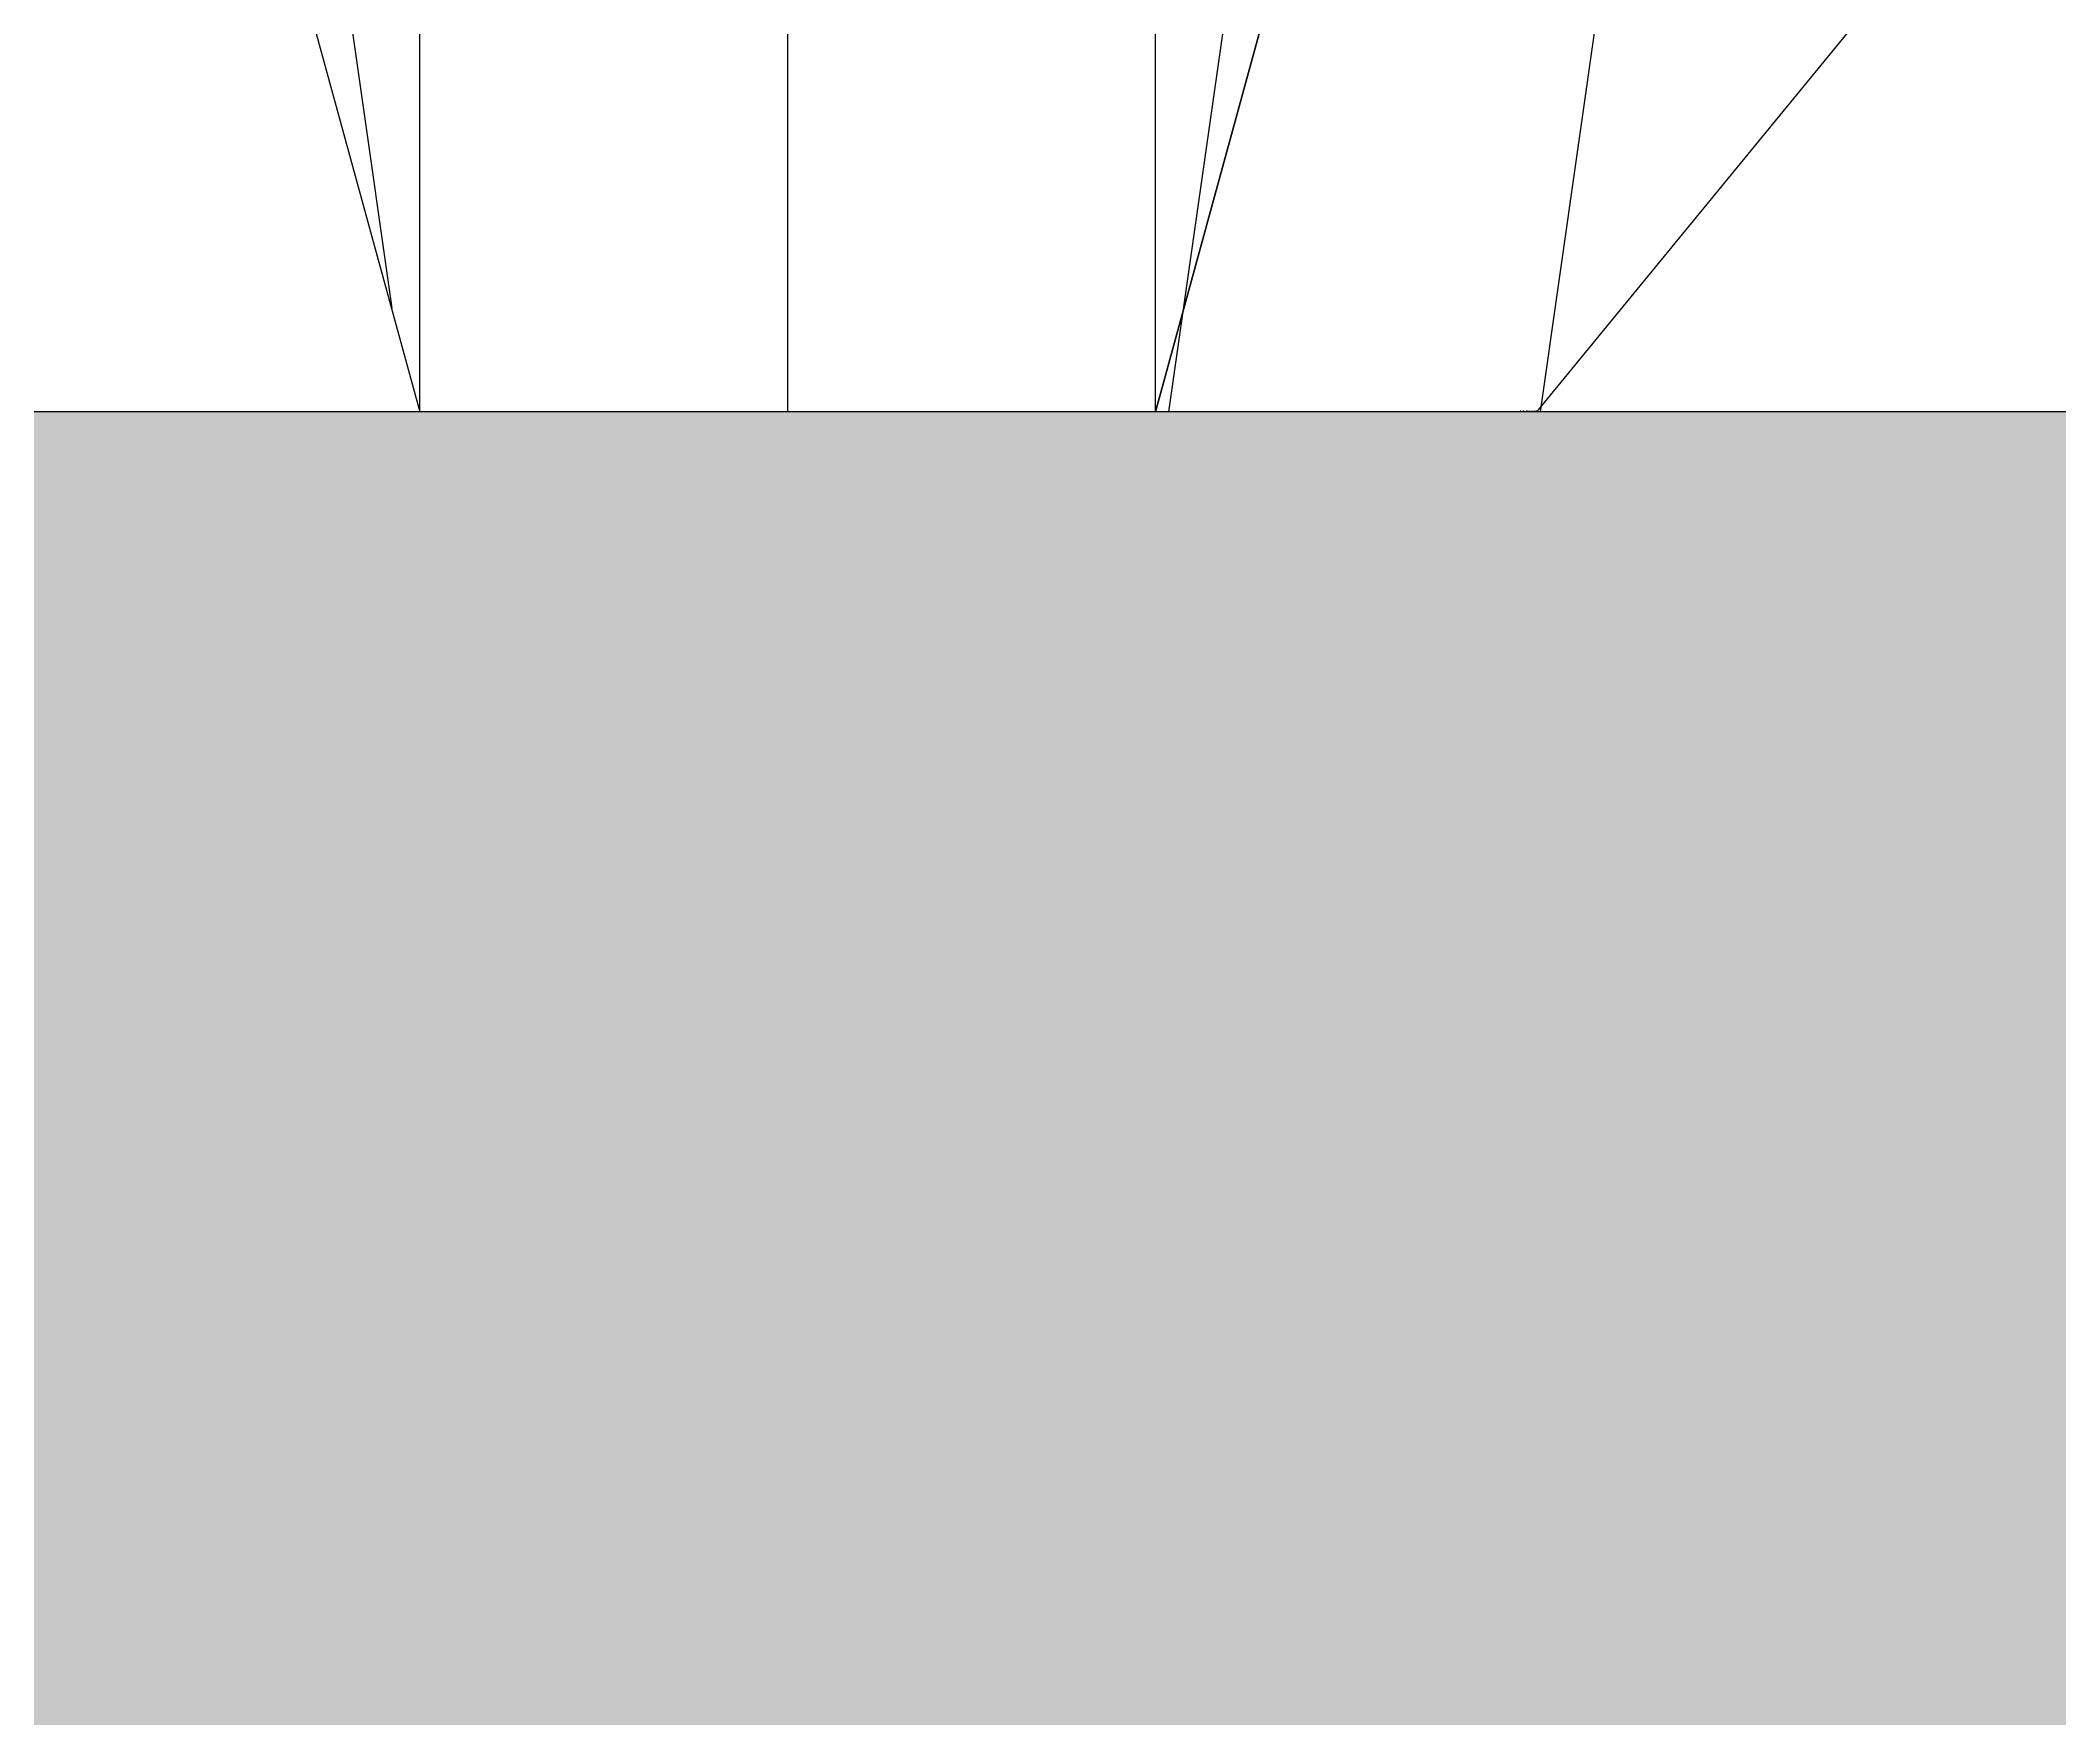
# Model space of a CAD drawing. Header units: inches. Extents: x -10.4 to 52.5, y 6.9 to 15.8.
# Drawn here: x 0.753 to 0.8364, y 11.4273 to 11.4967 of the extents above; entities that cross this region are included whole.
import ezdxf

# ---------------------------------------------------------------- set-up
doc = ezdxf.new("R2010")
doc.units = ezdxf.units.IN
doc.header["$MEASUREMENT"] = 0
doc.layers.add('Conditions', color=1, linetype='Continuous')
doc.layers.add('Metals', color=7, linetype='Continuous')
doc.styles.get("Standard").update_dxf_attribs({"font": 'arial.ttf'})

# ---------------------------------------------------------------- blocks, each defined once
blk = doc.blocks.new('carpet-teeth2small')
for points in [[(-0.046604, 0.057034), (0.000152, 0)], [(0.061921, 0.057034), (0.046296, 0)], [(-0.00782, 0.054848), (0, 0)], [(0.015896, 0), (0.015896, 0.054848)], [(0.046296, 0), (0.046296, 0.054848)], [(0.010734, 0.032403), (0.015354, 0)], [(0.031096, 0), (0.031096, 0.032403)], [(0.051459, 0.032403), (0.047451, 0.004291)], [(0, 0), (0.683639, 0)]]:
    blk.add_lwpolyline(points)
blk.add_lwpolyline([(0.000271, 0.057034), (0.015896, 0)], close=True)
at = {"insert": (0.000154, 0.000073), "char_height": 0.00004777, "width": 0.00108974, "attachment_point": 1}
blk.add_mtext('{\\fArial|b0|i0|c0|p34;BALCO TOOTHBRUSH}', dxfattribs=at)
blk = doc.blocks.new('CARPET')
at = {"layer": 'Conditions'}
h = blk.add_hatch(dxfattribs=at)
h.set_pattern_fill('EXPAND', color=256, scale=0.125, style=0)
h.set_pattern_definition([(30, (-1.0121, 0.527504), (2e-11, 0.075), [0.0625, -0.0125]), (330, (-1.0121, 0.527504), (0.0649519, 0.0375), [0.0625, -0.0125]), (330, (-0.957975, 0.558754), (0.0649519, 0.0375), [0.0625, -0.0125]), (30, (-0.957975, 0.571254), (2e-11, 0.075), [0.0625, -0.0125])])
h.paths.add_polyline_path([(6.03408, 6.887295), (6.03408, 6.945507), (5.348887, 6.945507), (2.268668, 6.945507), (2.092254, 6.945507), (2.092254, 6.887295)])
blk.add_line((2.268668, 6.945507), (6.03408, 6.945507), dxfattribs=at)
blk.add_blockref('carpet-teeth2small', (5.348887, 6.945507), dxfattribs=at)

msp = doc.modelspace()

# ---------------------------------------------------------------- block references
at = {"layer": 'Metals', "xscale": -1}
msp.add_blockref('CARPET', (6.163819, 4.535811), dxfattribs=at)

doc.saveas('drawing.dxf')
